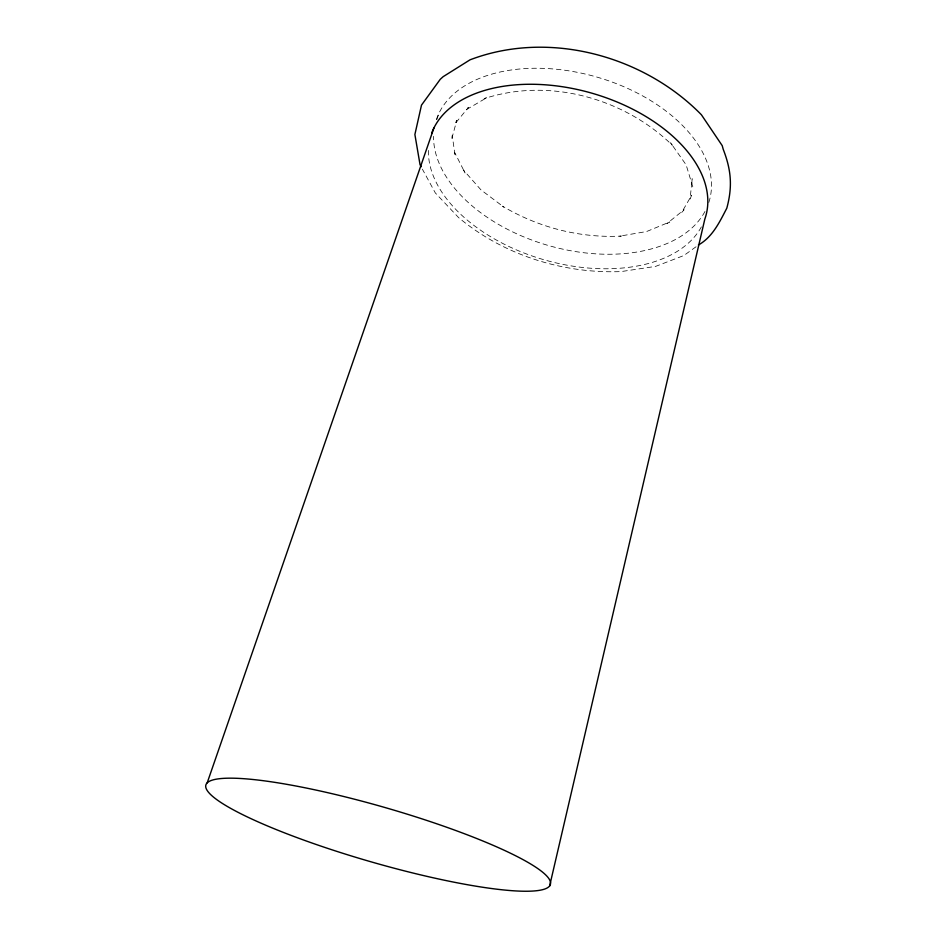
<?xml version="1.0" encoding="UTF-8"?>
<svg xmlns="http://www.w3.org/2000/svg" width="938" height="938" viewBox="0 0 938 938"><rect width="100%" height="100%" fill="white"/><g stroke="black" fill="none" stroke-linecap="round" stroke-linejoin="round"><path stroke-width="0.7" stroke-dasharray="4.69 3.52" d="M436.803 119.642L439.195 112.748M696.055 246.764L683.837 255.535L655.639 266.38L621.015 271.598C562.706 273.72 503.565 255.066 458.576 217.569L435.314 192.923L422.358 169.11M701.366 226.89A143.244 86.659 16.1 0 1 545.494 260.189A143.244 86.659 16.1 0 1 428.42 149.939M704.966 211.472A142.412 87.644 16.1 0 1 550.653 246.143A142.412 87.644 16.1 0 1 433.555 136.338M436.416 119.443A142.412 87.644 16.1 0 1 601.035 78.311A142.412 87.644 16.1 0 1 708.436 203.593M692.15 178.865L691.822 182.957L692.819 186.897L686.124 164.842L670.6 142.811L672.358 145.284C624.098 98.115 548.871 77.268 484.125 98.678L487.232 97.423L465.576 110.086L468.414 107.413L454.871 123.968L456.794 120.31L451.565 139.481L452.257 135.471L455.118 155.978L454.578 152.308L465.06 172.967L463.607 170.235L481.018 189.922L503.812 207.075L502.557 206.184C538.224 227.418 579.801 238.264 621.319 236.083L619.42 236.188L646.599 231.534L669.814 221.943L666.906 223.596L684.107 209.713L681.586 212.645L691.658 195.198L690.087 199.02L692.15 178.865"/><path stroke-width="1.41" d="M549.645 885.906A179.275 28.011 16.1 0 0 307.77 788.342A179.275 28.011 16.1 0 0 276.991 829.872A179.275 28.011 16.1 0 0 549.645 885.906L704.825 219.105A143.244 86.659 16.1 0 0 597.518 94.879A143.244 86.659 16.1 0 0 431.656 133.208M207.192 782.855L433.931 127.931M698.388 245.006C712.528 237.138 719.681 221.884 726.809 208.177C732.637 186.603 731.288 170.106 723.21 149.271L722.213 145.636L701.401 114.764C644.207 56.292 551.122 30.497 473.28 58.625L470.114 59.774L443.158 76.67L440.262 79.296L421.49 105.138L414.889 134.509L420.025 164.596L421.127 166.765"/></g></svg>
